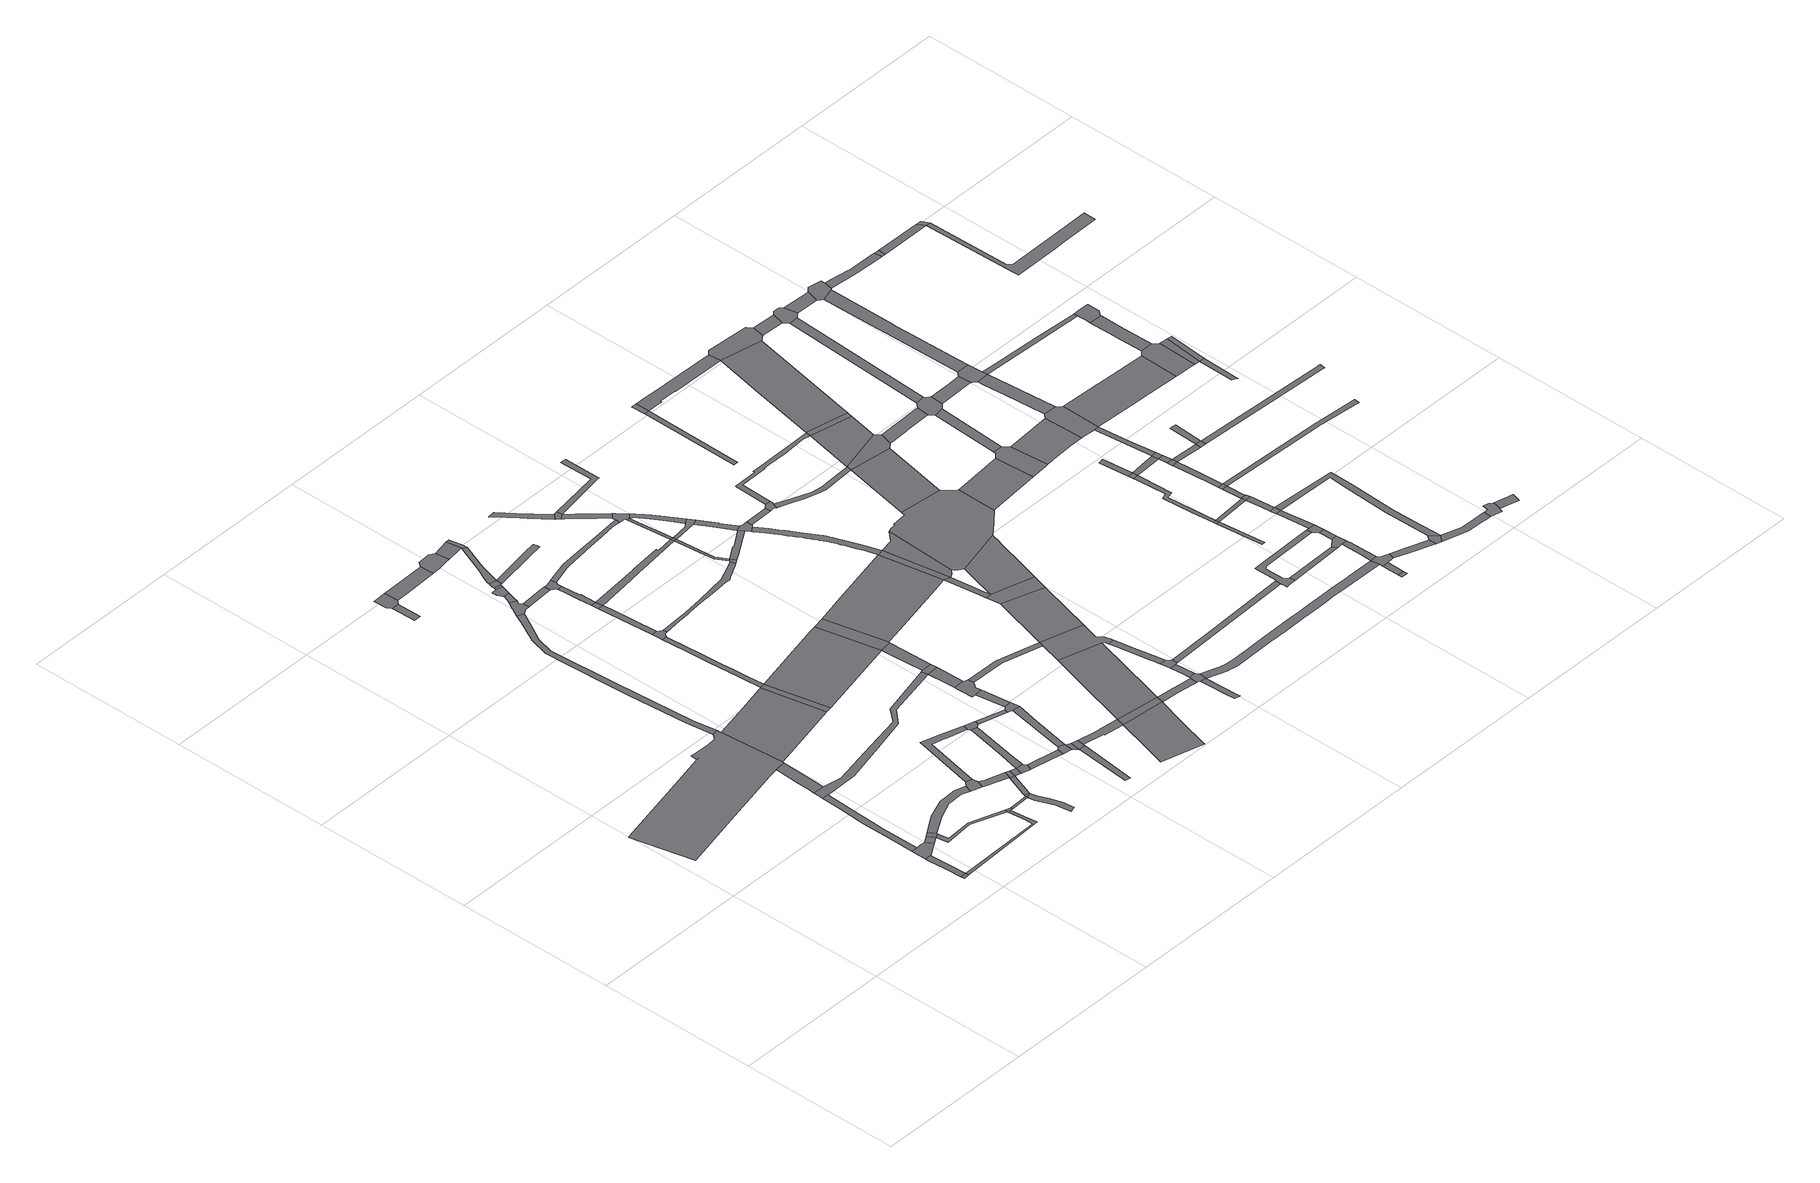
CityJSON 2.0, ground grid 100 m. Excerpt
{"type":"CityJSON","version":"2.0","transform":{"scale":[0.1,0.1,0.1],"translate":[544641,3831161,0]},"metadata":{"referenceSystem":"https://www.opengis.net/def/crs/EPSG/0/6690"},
"CityObjects":{
"road1":{"type":"Road","geometry":[{"type":"MultiSurface","lod":"1","boundaries":[[[0,1,2,3]]]}]},
"road2":{"type":"Road","attributes":{"function":"3","RoadStructureAttribute.sectionType":"1"},"geometry":[{"type":"MultiSurface","lod":"1","boundaries":[[[4,5,6,7,8,9,10,11,12,13,14,15,16,17,18,19,20,21,22,23,24,25,26,27,28,29,30]]]}]},
"road3":{"type":"Road","attributes":{"RoadStructureAttribute.sectionType":"1"},"geometry":[{"type":"MultiSurface","lod":"1","boundaries":[[[31,32,33,34,35,36,1,0,37,38,39]]]}]},
"road4":{"type":"Road","geometry":[{"type":"MultiSurface","lod":"1","boundaries":[[[40,41,42,31,39,43,44,45,46,47,48]]]}]},
"road5":{"type":"Road","attributes":{"RoadStructureAttribute.sectionType":"1"},"geometry":[{"type":"MultiSurface","lod":"1","boundaries":[[[49,50,51,52,40,48,53,54,55,56]]]}]},
"road6":{"type":"Road","attributes":{"RoadStructureAttribute.sectionType":"1"},"geometry":[{"type":"MultiSurface","lod":"1","boundaries":[[[57,46,45,58,59]]]}]},
"road7":{"type":"Road","geometry":[{"type":"MultiSurface","lod":"1","boundaries":[[[60,57,59,61,62]]]}]},
"road8":{"type":"Road","attributes":{"RoadStructureAttribute.sectionType":"1"},"geometry":[{"type":"MultiSurface","lod":"1","boundaries":[[[63,64,65,66,67,68,0,3]]]}]},
"road9":{"type":"Road","geometry":[{"type":"MultiSurface","lod":"1","boundaries":[[[69,28,27,70,71,72,73]]]}]},
"road10":{"type":"Road","attributes":{"RoadStructureAttribute.sectionType":"1"},"geometry":[{"type":"MultiSurface","lod":"1","boundaries":[[[74,75,61,59,76,77,78,79]]]}]},
"road11":{"type":"Road","attributes":{"RoadStructureAttribute.sectionType":"1"},"geometry":[{"type":"MultiSurface","lod":"1","boundaries":[[[80,81,82,83,84,60,62,85,86,87,88,89,90]]]}]},
"road12":{"type":"Road","geometry":[{"type":"MultiSurface","lod":"1","boundaries":[[[79,78,66,65,91,92]]]}]},
"road13":{"type":"Road","attributes":{"RoadStructureAttribute.sectionType":"1"},"geometry":[{"type":"MultiSurface","lod":"1","boundaries":[[[93,94,92,91,95]]]}]},
"road14":{"type":"Road","geometry":[{"type":"MultiSurface","lod":"1","boundaries":[[[96,90,89,97,98,99]]]}]},
"road15":{"type":"Road","attributes":{"RoadStructureAttribute.sectionType":"1"},"geometry":[{"type":"MultiSurface","lod":"1","boundaries":[[[100,101,102,103,104,105,106,107,108,6,5,109,110,111,112,113,114,115,116]]]}]},
"road16":{"type":"Road","geometry":[{"type":"MultiSurface","lod":"1","boundaries":[[[117,118,119,30,29,120,121,122]]]}]},
"road17":{"type":"Road","geometry":[{"type":"MultiSurface","lod":"1","boundaries":[[[123,124,125,126]]]}]},
"road18":{"type":"Road","attributes":{"RoadStructureAttribute.sectionType":"1"},"geometry":[{"type":"MultiSurface","lod":"1","boundaries":[[[127,128,129,130,131,95,132,133,134,135,136,137,138]]]}]},
"road19":{"type":"Road","geometry":[{"type":"MultiSurface","lod":"1","boundaries":[[[139,93,95,131]]]}]},
"road20":{"type":"Road","geometry":[{"type":"MultiSurface","lod":"1","boundaries":[[[140,141,142,126,125,143]]]}]},
"road21":{"type":"Road","attributes":{"RoadStructureAttribute.sectionType":"1"},"geometry":[{"type":"MultiSurface","lod":"1","boundaries":[[[144,98,97,145,146,147,148]]]}]},
"road22":{"type":"Road","attributes":{"RoadStructureAttribute.sectionType":"1"},"geometry":[{"type":"MultiSurface","lod":"1","boundaries":[[[147,149,139,131,150,151]]]}]},
"road23":{"type":"Road","attributes":{"RoadStructureAttribute.sectionType":"1"},"geometry":[{"type":"MultiSurface","lod":"1","boundaries":[[[152,153,154,155,156,157,158,73,72,159,49,56,160,161,162,163,164,165,166]]]}]},
"road24":{"type":"Road","geometry":[{"type":"MultiSurface","lod":"1","boundaries":[[[148,147,151,167]]]}]},
"road25":{"type":"Road","attributes":{"RoadStructureAttribute.sectionType":"1"},"geometry":[{"type":"MultiSurface","lod":"1","boundaries":[[[167,151,168,169]]]}]},
"road26":{"type":"Road","attributes":{"RoadStructureAttribute.sectionType":"1"},"geometry":[{"type":"MultiSurface","lod":"1","boundaries":[[[170,171,96,99,172,173,174,175,176]]]}]},
"road27":{"type":"Road","geometry":[{"type":"MultiSurface","lod":"1","boundaries":[[[169,168,177,178,179,180]]]}]},
"road28":{"type":"Road","attributes":{"RoadStructureAttribute.sectionType":"1"},"geometry":[{"type":"MultiSurface","lod":"1","boundaries":[[[181,140,143,182,183]]]}]},
"road29":{"type":"Road","geometry":[{"type":"MultiSurface","lod":"1","boundaries":[[[184,185,117,122,186]]]}]},
"road30":{"type":"Road","geometry":[{"type":"MultiSurface","lod":"1","boundaries":[[[187,188,189,100,116,190,191,192,193,194]]]}]},
"road31":{"type":"Road","attributes":{"RoadStructureAttribute.sectionType":"1"},"geometry":[{"type":"MultiSurface","lod":"1","boundaries":[[[195,196,197,169,180,198,199,200]]]}]},
"road32":{"type":"Road","attributes":{"RoadStructureAttribute.sectionType":"1"},"geometry":[{"type":"MultiSurface","lod":"1","boundaries":[[[201,202,203,204,205,206,207,208,209,210,211,212,213,185,184]]]}]},
"road33":{"type":"Road","attributes":{"RoadStructureAttribute.sectionType":"1"},"geometry":[{"type":"MultiSurface","lod":"1","boundaries":[[[214,179,178,215,216,217]]]}]},
"road34":{"type":"Road","attributes":{"RoadStructureAttribute.sectionType":"1"},"geometry":[{"type":"MultiSurface","lod":"1","boundaries":[[[218,219,220,187,194,221,222,223]]]}]},
"road35":{"type":"Road","geometry":[{"type":"MultiSurface","lod":"1","boundaries":[[[224,225,226,227,228,218,223,229]]]}]},
"road36":{"type":"Road","attributes":{"RoadStructureAttribute.sectionType":"1"},"geometry":[{"type":"MultiSurface","lod":"1","boundaries":[[[230,231,224,229,232]]]}]},
"road37":{"type":"Road","geometry":[{"type":"MultiSurface","lod":"1","boundaries":[[[233,234,208,207,235,236,237,238,239,240]]]}]},
"road38":{"type":"Road","attributes":{"RoadStructureAttribute.sectionType":"1"},"geometry":[{"type":"MultiSurface","lod":"1","boundaries":[[[241,242,192,191,243,244]]]}]},
"road39":{"type":"Road","geometry":[{"type":"MultiSurface","lod":"1","boundaries":[[[176,175,245,246,195,200,247,248,249,250]]]}]},
"road40":{"type":"Road","geometry":[{"type":"MultiSurface","lod":"1","boundaries":[[[251,252,253,230,232,254,255]]]}]},
"road41":{"type":"Road","attributes":{"RoadStructureAttribute.sectionType":"1"},"geometry":[{"type":"MultiSurface","lod":"1","boundaries":[[[256,257,258,259]]]}]},
"road42":{"type":"Road","attributes":{"RoadStructureAttribute.sectionType":"1"},"geometry":[{"type":"MultiSurface","lod":"1","boundaries":[[[260,261,262,263,233,240]]]}]},
"road43":{"type":"Road","geometry":[{"type":"MultiSurface","lod":"1","boundaries":[[[264,217,216,265,266,267]]]}]},
"road44":{"type":"Road","geometry":[{"type":"MultiSurface","lod":"1","boundaries":[[[268,269,181,183,270,271,272,273]]]}]},
"road45":{"type":"Road","attributes":{"RoadStructureAttribute.sectionType":"1"},"geometry":[{"type":"MultiSurface","lod":"1","boundaries":[[[266,265,274,275]]]}]},
"road46":{"type":"Road","geometry":[{"type":"MultiSurface","lod":"1","boundaries":[[[276,277,262,261,278]]]}]},
"road47":{"type":"Road","geometry":[{"type":"MultiSurface","lod":"1","boundaries":[[[275,274,257,256,279,280]]]}]},
"road48":{"type":"Road","attributes":{"RoadStructureAttribute.sectionType":"1"},"geometry":[{"type":"MultiSurface","lod":"1","boundaries":[[[281,282,283,284,285,286,277,276]]]}]},
"road49":{"type":"Road","attributes":{"RoadStructureAttribute.sectionType":"1"},"geometry":[{"type":"MultiSurface","lod":"1","boundaries":[[[287,288,289,290,251,255,291,292,293,294,295]]]}]},
"road50":{"type":"Road","attributes":{"function":"3","RoadStructureAttribute.sectionType":"1"},"geometry":[{"type":"MultiSurface","lod":"1","boundaries":[[[296,297,298,184,186,299,300,301]]]}]},
"road51":{"type":"Road","attributes":{"RoadStructureAttribute.sectionType":"1"},"geometry":[{"type":"MultiSurface","lod":"1","boundaries":[[[250,249,302,303]]]}]},
"road52":{"type":"Road","geometry":[{"type":"MultiSurface","lod":"1","boundaries":[[[304,305,241,244,306,307,284,283,308,309,310,311]]]}]},
"road53":{"type":"Road","attributes":{"RoadStructureAttribute.sectionType":"1"},"geometry":[{"type":"MultiSurface","lod":"1","boundaries":[[[312,313,314,264,267,315,316,317]]]}]},
"road54":{"type":"Road","attributes":{"RoadStructureAttribute.sectionType":"1"},"geometry":[{"type":"MultiSurface","lod":"1","boundaries":[[[318,273,272,319,320]]]}]},
"road55":{"type":"Road","attributes":{"RoadStructureAttribute.sectionType":"1"},"geometry":[{"type":"MultiSurface","lod":"1","boundaries":[[[321,322,323,324,325,255,254]]]}]},
"road56":{"type":"Road","geometry":[{"type":"MultiSurface","lod":"1","boundaries":[[[326,318,320,287,295,327,328]]]}]},
"road57":{"type":"Road","geometry":[{"type":"MultiSurface","lod":"1","boundaries":[[[329,330,331,303,302,332,312,317]]]}]},
"road58":{"type":"Road","attributes":{"RoadStructureAttribute.sectionType":"1"},"geometry":[{"type":"MultiSurface","lod":"1","boundaries":[[[333,334,335,280,279,336,337,338,339,340,341]]]}]},
"road59":{"type":"Road","attributes":{"RoadStructureAttribute.sectionType":"1"},"geometry":[{"type":"MultiSurface","lod":"1","boundaries":[[[342,343,330,329]]]}]},
"road60":{"type":"Road","geometry":[{"type":"MultiSurface","lod":"1","boundaries":[[[344,345,346,347,348,349,350,343,342,351,352,353,354,355]]]}]},
"road61":{"type":"Road","attributes":{"RoadStructureAttribute.sectionType":"1"},"geometry":[{"type":"MultiSurface","lod":"1","boundaries":[[[356,166,357,347,346]]]}]},
"road62":{"type":"Road","geometry":[{"type":"MultiSurface","lod":"1","boundaries":[[[358,359,360,152,166,356]]]}]},
"road63":{"type":"Road","attributes":{"RoadStructureAttribute.sectionType":"1"},"geometry":[{"type":"MultiSurface","lod":"1","boundaries":[[[361,362,363,364,365,366,239,238,367,368,369,370,371,372,373,374,375,376,377,378,379,380,381]]]}]},
"road64":{"type":"Road","attributes":{"function":"2","RoadStructureAttribute.sectionType":"1"},"geometry":[{"type":"MultiSurface","lod":"1","boundaries":[[[340,382,383,384,385,386,387,388,389]]]}]},
"road65":{"type":"Road","attributes":{"RoadStructureAttribute.sectionType":"1"},"geometry":[{"type":"MultiSurface","lod":"1","boundaries":[[[390,391,301,392,360,359]]]}]},
"road66":{"type":"Road","attributes":{"RoadStructureAttribute.sectionType":"1"},"geometry":[{"type":"MultiSurface","lod":"1","boundaries":[[[393,394,395,396,397,276,278,398,399,400,401]]]}]},
"road67":{"type":"Road","geometry":[{"type":"MultiSurface","lod":"1","boundaries":[[[402,296,301,391,403]]]}]},
"road68":{"type":"Road","attributes":{"RoadStructureAttribute.sectionType":"1"},"geometry":[{"type":"MultiSurface","lod":"1","boundaries":[[[404,405,406,407,408,409,410,304,311,411,412,413,414,415,416,417]]]}]},
"road69":{"type":"Road","geometry":[{"type":"MultiSurface","lod":"1","boundaries":[[[341,340,389,418,419,420]]]}]},
"road70":{"type":"Road","attributes":{"RoadStructureAttribute.sectionType":"1"},"geometry":[{"type":"MultiSurface","lod":"1","boundaries":[[[421,355,354,422,423,424]]]}]},
"road71":{"type":"Road","attributes":{"RoadStructureAttribute.sectionType":"1"},"geometry":[{"type":"MultiSurface","lod":"1","boundaries":[[[425,426,427,428,429,430,431,432,433,434,435,436,437,438,439]]]}]},
"road72":{"type":"Road","attributes":{"function":"2","RoadStructureAttribute.sectionType":"1"},"geometry":[{"type":"MultiSurface","lod":"1","boundaries":[[[440,441,420,419,442,443,444,445]]]}]},
"road73":{"type":"Road","geometry":[{"type":"MultiSurface","lod":"1","boundaries":[[[446,439,438,447,448]]]}]},
"road74":{"type":"Road","geometry":[{"type":"MultiSurface","lod":"1","boundaries":[[[449,450,361,381,451]]]}]},
"road75":{"type":"Road","attributes":{"RoadStructureAttribute.sectionType":"1"},"geometry":[{"type":"MultiSurface","lod":"1","boundaries":[[[452,453,454,448,447,455,456,457,458,459]]]}]},
"road76":{"type":"Road","attributes":{"RoadStructureAttribute.sectionType":"1"},"geometry":[{"type":"MultiSurface","lod":"1","boundaries":[[[400,460,450,449,461,462]]]}]},
"road77":{"type":"Road","attributes":{"RoadStructureAttribute.sectionType":"1"},"geometry":[{"type":"MultiSurface","lod":"1","boundaries":[[[463,464,465,419,418,466,467,468,469]]]}]},
"road78":{"type":"Road","geometry":[{"type":"MultiSurface","lod":"1","boundaries":[[[470,401,400,462]]]}]},
"road79":{"type":"Road","attributes":{"function":"3","RoadStructureAttribute.sectionType":"1"},"geometry":[{"type":"MultiSurface","lod":"1","boundaries":[[[471,472,402,403,473,474,475]]]}]},
"road80":{"type":"Road","attributes":{"RoadStructureAttribute.sectionType":"1"},"geometry":[{"type":"MultiSurface","lod":"1","boundaries":[[[476,477,401,470]]]}]},
"road81":{"type":"Road","geometry":[{"type":"MultiSurface","lod":"1","boundaries":[[[478,479,459,458,480,404,417,481,477,476,482]]]}]},
"road82":{"type":"Road","attributes":{"RoadStructureAttribute.sectionType":"1"},"geometry":[{"type":"MultiSurface","lod":"1","boundaries":[[[483,484,485,486,487,488,489,490]]]}]},
"road83":{"type":"Road","attributes":{"RoadStructureAttribute.sectionType":"1"},"geometry":[{"type":"MultiSurface","lod":"1","boundaries":[[[491,492,493,449,451,494,495]]]}]},
"road84":{"type":"Road","attributes":{"RoadStructureAttribute.sectionType":"1"},"geometry":[{"type":"MultiSurface","lod":"1","boundaries":[[[496,497,498,470,462,499,500]]]}]},
"road85":{"type":"Road","geometry":[{"type":"MultiSurface","lod":"1","boundaries":[[[424,423,501,502,440,445,503,504,505,506,507,508,509]]]}]},
"road86":{"type":"Road","attributes":{"RoadStructureAttribute.sectionType":"1"},"geometry":[{"type":"MultiSurface","lod":"1","boundaries":[[[510,511,512,513,482,476,514,515,516,517,518,519,520,497,496]]]}]},
"road87":{"type":"Road","geometry":[{"type":"MultiSurface","lod":"1","boundaries":[[[521,522,523,469,468,524,483,490,525,526]]]}]},
"road88":{"type":"Road","attributes":{"RoadStructureAttribute.sectionType":"1"},"geometry":[{"type":"MultiSurface","lod":"1","boundaries":[[[527,528,529,530,531,522,521]]]}]},
"road89":{"type":"Road","attributes":{"RoadStructureAttribute.sectionType":"1"},"geometry":[{"type":"MultiSurface","lod":"1","boundaries":[[[532,533,446,448,534,535,536,537]]]}]},
"road90":{"type":"Road","geometry":[{"type":"MultiSurface","lod":"1","boundaries":[[[538,539,540,529,528,541,542,543,544]]]}]},
"road91":{"type":"Road","attributes":{"RoadStructureAttribute.sectionType":"1"},"geometry":[{"type":"MultiSurface","lod":"1","boundaries":[[[545,546,547,548,549,550,551,505,504,552,553,554,555,556,557,558,538,544]]]}]},
"road92":{"type":"Road","attributes":{"RoadStructureAttribute.sectionType":"1"},"geometry":[{"type":"MultiSurface","lod":"1","boundaries":[[[559,560,500,499,561,562,563,564,565]]]}]},
"road93":{"type":"Road","geometry":[{"type":"MultiSurface","lod":"1","boundaries":[[[566,567,568,565,564,491,495,569,570,571,572,573]]]}]},
"road94":{"type":"Road","attributes":{"function":"2","RoadStructureAttribute.sectionType":"1"},"geometry":[{"type":"MultiSurface","lod":"1","boundaries":[[[574,575,424,509,576,577]]]}]},
"road95":{"type":"Road","attributes":{"RoadStructureAttribute.sectionType":"1"},"geometry":[{"type":"MultiSurface","lod":"1","boundaries":[[[475,578,579,580,581,582,583,584,585]]]}]},
"road96":{"type":"Road","attributes":{"RoadStructureAttribute.sectionType":"1"},"geometry":[{"type":"MultiSurface","lod":"1","boundaries":[[[586,587,588,589,590,591,592,593,594,595,596,597,598,599,600,601,602,603,604,605,570,569,606,607,608,609,610,611,612,613,614,615,616,617,618,619,620,621,622,623,624,625,626,627,628,629,471,630]]]}]},
"road97":{"type":"Road","geometry":[{"type":"MultiSurface","lod":"1","boundaries":[[[630,471,475,585]]]}]},
"road98":{"type":"Road","attributes":{"RoadStructureAttribute.sectionType":"1"},"geometry":[{"type":"MultiSurface","lod":"1","boundaries":[[[631,632,573,572,633]]]}]},
"road99":{"type":"Road","geometry":[{"type":"MultiSurface","lod":"1","boundaries":[[[581,580,634,574,577,635,636]]]}]},
"road100":{"type":"Road","attributes":{"function":"3","RoadStructureAttribute.sectionType":"1"},"geometry":[{"type":"MultiSurface","lod":"1","boundaries":[[[637,638,639,630,585,640,641]]]}]},
"road101":{"type":"Road","geometry":[{"type":"MultiSurface","lod":"1","boundaries":[[[642,631,633,643,644,645,646,647]]]}]},
"road102":{"type":"Road","attributes":{"function":"2","RoadStructureAttribute.sectionType":"1"},"geometry":[{"type":"MultiSurface","lod":"1","boundaries":[[[648,649,650,651,652,653,654,655,656,657,658,581,636]]]}]},
"road103":{"type":"Road","attributes":{"RoadStructureAttribute.sectionType":"1"},"geometry":[{"type":"MultiSurface","lod":"1","boundaries":[[[659,660,661,542,541,662]]]}]},
"road104":{"type":"Road","attributes":{"RoadStructureAttribute.sectionType":"1"},"geometry":[{"type":"MultiSurface","lod":"1","boundaries":[[[663,664,665,666,667,668,669,670,645,644,671,672,673,674,675,676,677]]]}]},
"road105":{"type":"Road","geometry":[{"type":"MultiSurface","lod":"1","boundaries":[[[678,679,680,681,682,683,637,641,684,685,653,652,686,687,688,689,690,691,692]]]}]},
"road106":{"type":"Road","attributes":{"RoadStructureAttribute.sectionType":"1"},"geometry":[{"type":"MultiSurface","lod":"1","boundaries":[[[693,694,695,696,697,698,699,700,701,702,703,704,705,706,707,708,709,710,526,525,711,712,713,714,715,716,717,718,719,720,721,722,723,724,725,726,727]]]}]},
"road107":{"type":"Road","attributes":{"RoadStructureAttribute.sectionType":"1"},"geometry":[{"type":"MultiSurface","lod":"1","boundaries":[[[728,729,730,731,732,733,734,735,736,642,647,737,738,739,740,741,742,743]]]}]},
"road108":{"type":"Road","attributes":{"RoadStructureAttribute.sectionType":"1"},"geometry":[{"type":"MultiSurface","lod":"1","boundaries":[[[744,745,746,747,748]]]}]},
"road109":{"type":"Road","geometry":[{"type":"MultiSurface","lod":"1","boundaries":[[[749,748,747,750]]]}]},
"road110":{"type":"Road","attributes":{"function":"2","RoadStructureAttribute.sectionType":"1"},"geometry":[{"type":"MultiSurface","lod":"1","boundaries":[[[676,751,678,692,752]]]}]},
"road111":{"type":"Road","geometry":[{"type":"MultiSurface","lod":"1","boundaries":[[[753,754,677,676,752,755,756]]]}]},
"road112":{"type":"Road","attributes":{"function":"2","RoadStructureAttribute.sectionType":"1"},"geometry":[{"type":"MultiSurface","lod":"1","boundaries":[[[743,757,677,754,758]]]}]},
"road113":{"type":"Road","attributes":{"function":"3","RoadStructureAttribute.sectionType":"1"},"geometry":[{"type":"MultiSurface","lod":"1","boundaries":[[[759,760,689,688,761,762]]]}]},
"road114":{"type":"Road","attributes":{"RoadStructureAttribute.sectionType":"1"},"geometry":[{"type":"MultiSurface","lod":"1","boundaries":[[[763,764,765,750,747,766,767,768,769,770,771,772,773,774,775,776]]]}]},
"road115":{"type":"Road","geometry":[{"type":"MultiSurface","lod":"1","boundaries":[[[728,743,758,777]]]}]},
"road116":{"type":"Road","attributes":{"RoadStructureAttribute.sectionType":"1"},"geometry":[{"type":"MultiSurface","lod":"1","boundaries":[[[778,779,780,781,782,783,659,662,784,785,786,787,788,789,790,791,792]]]}]},
"road117":{"type":"Road","attributes":{"RoadStructureAttribute.sectionType":"1"},"geometry":[{"type":"MultiSurface","lod":"1","boundaries":[[[793,788,787,794]]]}]},
"road118":{"type":"Road","attributes":{"RoadStructureAttribute.sectionType":"1"},"geometry":[{"type":"MultiSurface","lod":"1","boundaries":[[[795,796,797,798,799]]]}]},
"road119":{"type":"Road","geometry":[{"type":"MultiSurface","lod":"1","boundaries":[[[800,801,799,798]]]}]},
"road120":{"type":"Road","geometry":[{"type":"MultiSurface","lod":"1","boundaries":[[[802,803,804,805]]]}]},
"road121":{"type":"Road","geometry":[{"type":"MultiSurface","lod":"1","boundaries":[[[806,807,808,759,762,809,810,811,812]]]}]},
"road122":{"type":"Road","attributes":{"RoadStructureAttribute.sectionType":"1"},"geometry":[{"type":"MultiSurface","lod":"1","boundaries":[[[813,814,815,816,756,755,817,818,819,820]]]}]},
"road123":{"type":"Road","attributes":{"RoadStructureAttribute.sectionType":"1"},"geometry":[{"type":"MultiSurface","lod":"1","boundaries":[[[821,822,823,824,825,826,827,828,802,805]]]}]},
"road124":{"type":"Road","attributes":{"function":"2","RoadStructureAttribute.sectionType":"1"},"geometry":[{"type":"MultiSurface","lod":"1","boundaries":[[[775,829,728,777,830]]]}]},
"road125":{"type":"Road","attributes":{"RoadStructureAttribute.sectionType":"1"},"geometry":[{"type":"MultiSurface","lod":"1","boundaries":[[[831,832,833,834,835,836,837,838,839,801,800]]]}]},
"road126":{"type":"Road","geometry":[{"type":"MultiSurface","lod":"1","boundaries":[[[840,841,727,726,825,824,842,843]]]}]},
"road127":{"type":"Road","attributes":{"RoadStructureAttribute.sectionType":"1"},"geometry":[{"type":"MultiSurface","lod":"1","boundaries":[[[844,845,846,847,848,849,850,851,852,853,727,841]]]}]},
"road128":{"type":"Road","geometry":[{"type":"MultiSurface","lod":"1","boundaries":[[[854,855,793,794,856,849,848]]]}]},
"road129":{"type":"Road","attributes":{"RoadStructureAttribute.sectionType":"1"},"geometry":[{"type":"MultiSurface","lod":"1","boundaries":[[[857,800,798,858]]]}]},
"road130":{"type":"Road","attributes":{"RoadStructureAttribute.sectionType":"1"},"geometry":[{"type":"MultiSurface","lod":"1","boundaries":[[[859,860,861,806,812]]]}]},
"road131":{"type":"Road","attributes":{"RoadStructureAttribute.sectionType":"1"},"geometry":[{"type":"MultiSurface","lod":"1","boundaries":[[[862,863,855,854]]]}]},
"road132":{"type":"Road","geometry":[{"type":"MultiSurface","lod":"1","boundaries":[[[864,865,835,834]]]}]},
"road133":{"type":"Road","geometry":[{"type":"MultiSurface","lod":"1","boundaries":[[[866,778,792,863,862,867]]]}]},
"road134":{"type":"Road","geometry":[{"type":"MultiSurface","lod":"1","boundaries":[[[868,869,870,871,865,864]]]}]},
"road135":{"type":"Road","attributes":{"RoadStructureAttribute.sectionType":"1"},"geometry":[{"type":"MultiSurface","lod":"1","boundaries":[[[872,873,874,866,867]]]}]},
"road136":{"type":"Road","geometry":[{"type":"MultiSurface","lod":"1","boundaries":[[[875,876,873,872]]]}]},
"road137":{"type":"Road","attributes":{"function":"3","RoadStructureAttribute.sectionType":"1"},"geometry":[{"type":"MultiSurface","lod":"1","boundaries":[[[877,811,810,878,879,880,881,882]]]}]},
"road138":{"type":"Road","attributes":{"RoadStructureAttribute.sectionType":"1"},"geometry":[{"type":"MultiSurface","lod":"1","boundaries":[[[883,843,842,884,885,886,887]]]}]},
"road139":{"type":"Road","attributes":{"RoadStructureAttribute.sectionType":"1"},"geometry":[{"type":"MultiSurface","lod":"1","boundaries":[[[888,889,858,890,891,892,876,875]]]}]},
"road140":{"type":"Road","geometry":[{"type":"MultiSurface","lod":"1","boundaries":[[[893,894,895,896,897,813,820,898,899,861,860,900,901,902]]]}]},
"road141":{"type":"Road","geometry":[{"type":"MultiSurface","lod":"1","boundaries":[[[903,904,905,857,858,889]]]}]},
"road142":{"type":"Road","attributes":{"RoadStructureAttribute.sectionType":"1"},"geometry":[{"type":"MultiSurface","lod":"1","boundaries":[[[906,905,904,907,908]]]}]},
"road143":{"type":"Road","attributes":{"RoadStructureAttribute.sectionType":"1"},"geometry":[{"type":"MultiSurface","lod":"1","boundaries":[[[909,910,864,834,911]]]}]},
"road144":{"type":"Road","geometry":[{"type":"MultiSurface","lod":"1","boundaries":[[[912,913,914,776,775,830,915,916,917,918,919]]]}]},
"road145":{"type":"Road","geometry":[{"type":"MultiSurface","lod":"1","boundaries":[[[920,921,906,908]]]}]},
"road146":{"type":"Road","attributes":{"RoadStructureAttribute.sectionType":"1"},"geometry":[{"type":"MultiSurface","lod":"1","boundaries":[[[922,923,924,925,926,927,928,929,930,931,921,920]]]}]},
"road147":{"type":"Road","attributes":{"RoadStructureAttribute.sectionType":"1"},"geometry":[{"type":"MultiSurface","lod":"1","boundaries":[[[932,933,934,935,936,937,938,875,872,939,940,941,942,943,944]]]}]},
"road148":{"type":"Road","geometry":[{"type":"MultiSurface","lod":"1","boundaries":[[[945,946,947,926,925]]]}]},
"road149":{"type":"Road","attributes":{"RoadStructureAttribute.sectionType":"1"},"geometry":[{"type":"MultiSurface","lod":"1","boundaries":[[[948,949,911,950,946,945]]]}]},
"road150":{"type":"Road","geometry":[{"type":"MultiSurface","lod":"1","boundaries":[[[951,952,909,911,949]]]}]},
"road151":{"type":"Road","geometry":[{"type":"MultiSurface","lod":"1","boundaries":[[[943,887,886,953,944]]]}]},
"road152":{"type":"Road","attributes":{"RoadStructureAttribute.sectionType":"1"},"geometry":[{"type":"MultiSurface","lod":"1","boundaries":[[[954,955,956,957,902,901,958,959,960,961,962]]]}]},
"road153":{"type":"Road","attributes":{"RoadStructureAttribute.sectionType":"1"},"geometry":[{"type":"MultiSurface","lod":"1","boundaries":[[[963,964,952,951,965,966]]]}]},
"road154":{"type":"Road","attributes":{"RoadStructureAttribute.sectionType":"1"},"geometry":[{"type":"MultiSurface","lod":"1","boundaries":[[[967,968,896,895]]]}]},
"road155":{"type":"Road","geometry":[{"type":"MultiSurface","lod":"1","boundaries":[[[969,877,882,970,963,966,971,972]]]}]},
"road156":{"type":"Road","attributes":{"RoadStructureAttribute.sectionType":"1"},"geometry":[{"type":"MultiSurface","lod":"1","boundaries":[[[945,925,973,974]]]}]},
"road157":{"type":"Road","attributes":{"RoadStructureAttribute.sectionType":"1"},"geometry":[{"type":"MultiSurface","lod":"1","boundaries":[[[975,917,916,976,977,978]]]}]},
"road158":{"type":"Road","attributes":{"RoadStructureAttribute.sectionType":"1"},"geometry":[{"type":"MultiSurface","lod":"1","boundaries":[[[979,980,981,982,983,944,953,984,985,986,987,988,989,990,991]]]}]},
"road159":{"type":"Road","attributes":{"RoadStructureAttribute.sectionType":"1"},"geometry":[{"type":"MultiSurface","lod":"1","boundaries":[[[992,993,994,995,996,997,969,972]]]}]},
"road160":{"type":"Road","geometry":[{"type":"MultiSurface","lod":"1","boundaries":[[[998,974,973,999,1000]]]}]},
"road161":{"type":"Road","geometry":[{"type":"MultiSurface","lod":"1","boundaries":[[[1001,1002,954,962,1003,994,993,1004,1005,1006]]]}]},
"road162":{"type":"Road","geometry":[{"type":"MultiSurface","lod":"1","boundaries":[[[1007,1008,1009,1010,998,1000]]]}]},
"road163":{"type":"Road","geometry":[{"type":"MultiSurface","lod":"1","boundaries":[[[1011,1012,978,977,1013,968,967,1014,1015,1016,1017]]]}]},
"road164":{"type":"Road","geometry":[{"type":"MultiSurface","lod":"1","boundaries":[[[1018,1019,991,990,1020,1021,1022,1023,1024]]]}]},
"road165":{"type":"Road","attributes":{"RoadStructureAttribute.sectionType":"1"},"geometry":[{"type":"MultiSurface","lod":"1","boundaries":[[[1025,1026,1027,1028,1029,1030,1031,1032,1033,1034,1035,1001,1006]]]}]},
"road166":{"type":"Road","attributes":{"RoadStructureAttribute.sectionType":"1"},"geometry":[{"type":"MultiSurface","lod":"1","boundaries":[[[1036,1016,1015,1037,1038]]]}]},
"road167":{"type":"Road","attributes":{"RoadStructureAttribute.sectionType":"1"},"geometry":[{"type":"MultiSurface","lod":"1","boundaries":[[[1039,920,908,1040,1041,1042]]]}]},
"road168":{"type":"Road","attributes":{"function":"3","RoadStructureAttribute.sectionType":"1"},"geometry":[{"type":"MultiSurface","lod":"1","boundaries":[[[1043,1044,1045,971,966,1046,1047,1048,1049,1050]]]}]},
"road169":{"type":"Road","attributes":{"RoadStructureAttribute.sectionType":"1"},"geometry":[{"type":"MultiSurface","lod":"1","boundaries":[[[1051,1023,1022,1052,1053,1054]]]}]},
"road170":{"type":"Road","geometry":[{"type":"MultiSurface","lod":"1","boundaries":[[[1055,1056,1038,1037,1057,1058,1033,1032,1059,1060,1061,1062]]]}]},
"road171":{"type":"Road","attributes":{"RoadStructureAttribute.sectionType":"1"},"geometry":[{"type":"MultiSurface","lod":"1","boundaries":[[[1063,1064,1004,993,1065,1066,1067]]]}]},
"road172":{"type":"Road","attributes":{"RoadStructureAttribute.sectionType":"1"},"geometry":[{"type":"MultiSurface","lod":"1","boundaries":[[[1068,1069,1000,999,1070,1071,1072]]]}]},
"road173":{"type":"Road","attributes":{"RoadStructureAttribute.sectionType":"1"},"geometry":[{"type":"MultiSurface","lod":"1","boundaries":[[[1073,1074,1075,1060,1059,1076,1077,1078,1079]]]}]},
"road174":{"type":"Road","geometry":[{"type":"MultiSurface","lod":"1","boundaries":[[[1080,1081,1050,1049,1082,1083,1084,1085,1086,1087,1088]]]}]},
"road175":{"type":"Road","attributes":{"RoadStructureAttribute.sectionType":"1"},"geometry":[{"type":"MultiSurface","lod":"1","boundaries":[[[1089,1090,1091,1092,1093,1094]]]}]},
"road176":{"type":"Road","attributes":{"function":"3","RoadStructureAttribute.sectionType":"1"},"geometry":[{"type":"MultiSurface","lod":"1","boundaries":[[[1086,1085,1089,1095]]]}]},
"road177":{"type":"Road","attributes":{"RoadStructureAttribute.sectionType":"1"},"geometry":[{"type":"MultiSurface","lod":"1","boundaries":[[[1096,1097,1098,1080,1088,1099,1100,1101]]]}]},
"road178":{"type":"Road","geometry":[{"type":"MultiSurface","lod":"1","boundaries":[[[1095,1089,1094,1102]]]}]},
"road179":{"type":"Road","geometry":[{"type":"MultiSurface","lod":"1","boundaries":[[[1079,1078,1103,1104]]]}]},
"road180":{"type":"Road","geometry":[{"type":"MultiSurface","lod":"1","boundaries":[[[1105,1106,1067,1066,1107,1108,1109,1096,1101,1110,1111,1112]]]}]},
"road181":{"type":"Road","attributes":{"RoadStructureAttribute.sectionType":"1"},"geometry":[{"type":"MultiSurface","lod":"1","boundaries":[[[1113,1104,1103,1114,1115]]]}]},
"road182":{"type":"Road","geometry":[{"type":"MultiSurface","lod":"1","boundaries":[[[1115,1114,1116,1117,1118]]]}]},
"road183":{"type":"Road","attributes":{"RoadStructureAttribute.sectionType":"1"},"geometry":[{"type":"MultiSurface","lod":"1","boundaries":[[[1114,1119,1120,1121,1122,1123,1124,1125,1126,1127,1128,1129,1116]]]}]}
},
"vertices":[
[953,222,0],[915,220,0],[917,198,0],[954,201,0],
[969,1971,0],[968,1982,0],[932,1976,0],[930,1974,0],[910,1946,0],[848,1936,0],[738,1939,0],[723,1943,0],[719,1903,0],[733,1903,0],[732,1901,0],[716,1898,0],[673,1888,0],[487,1846,0],[8,1738,0],[0,1736,0],[91,1346,0],[208,1373,0],[498,1440,0],[831,1514,0],[867,1523,0],[878,1525,0],[927,1535,0],[933,1536,0],[1001,1543,0],[1002,1553,0],[972,1956,0],
[901,458,0],[901,442,0],[906,368,0],[908,344,0],[910,304,0],[914,234,0],[947,347,0],[943,441,0],[942,457,0],
[902,554,0],[902,535,0],[902,502,0],[961,469,0],[964,471,0],[1029,512,0],[1002,555,0],[964,555,0],[941,554,0],
[918,1194,0],[913,1068,0],[904,895,0],[902,711,0],[941,797,0],[941,849,0],[950,1016,0],[957,1193,0],
[1044,582,0],[1067,536,0],[1071,538,0],
[1073,599,0],[1100,550,0],[1099,556,0],
[1519,229,0],[1514,289,0],[1500,396,0],[1479,393,0],[1494,279,0],[1494,236,0],
[991,1290,0],[926,1366,0],[922,1292,0],[921,1260,0],[991,1257,0],
[1274,491,0],[1109,482,0],[1085,462,0],[1269,479,0],[1478,403,0],[1484,422,0],
[1487,705,0],[1428,725,0],[1309,722,0],[1184,670,0],[1083,606,0],[1102,558,0],[1218,630,0],[1322,673,0],[1426,678,0],[1476,660,0],[1492,703,0],
[1515,397,0],[1515,411,0],
[1638,416,0],[1638,415,0],[1639,400,0],
[1517,729,0],[1545,636,0],[1562,684,0],[1557,717,0],
[978,3397,0],[960,3360,0],[952,3345,0],[879,3201,0],[846,3078,0],[853,2932,0],[869,2640,0],[876,2519,0],[906,2144,0],[944,2137,0],[914,2521,0],[906,2641,0],[881,3072,0],[908,3181,0],[956,3268,0],[1010,3367,0],[1015,3378,0],
[1385,2049,0],[1371,2046,0],[1162,1998,0],[1245,1608,0],[1386,1640,0],[1466,1657,0],
[594,3771,0],[639,3772,0],[636,3925,0],[591,3925,0],
[1731,244,0],[1730,247,0],[1707,313,0],[1682,372,0],[1672,417,0],[1639,398,0],[1639,393,0],[1647,358,0],[1688,254,0],[1695,222,0],[1702,154,0],[1738,164,0],
[1642,428,0],
[656,4036,0],[570,4034,0],[572,3949,0],[658,3949,0],
[1593,667,0],[1555,632,0],[1692,582,0],[1697,580,0],[1713,627,0],
[1646,438,0],[1674,426,0],[1725,571,0],
[2043,1511,0],[2031,1508,0],[1707,1428,0],[1636,1345,0],[1413,1298,0],[1409,1297,0],[1109,1235,0],[919,1211,0],[1167,1198,0],[1418,1258,0],[1641,1312,0],[1720,1398,0],[2047,1470,0],[2049,1471,0],[2052,1471,0],
[1740,618,0],
[1764,560,0],[1777,606,0],
[1725,1088,0],[1603,1125,0],[1633,1070,0],[1714,1049,0],[1720,1048,0],[1849,1015,0],[1859,1047,0],
[1810,547,0],[1821,545,0],[1838,584,0],[1825,604,0],
[945,4042,0],[730,3950,0],[948,3959,0],
[1418,2056,0],[1385,2051,0],[1506,1666,0],
[1031,3499,0],[1008,3456,0],[1006,3451,0],[1048,3397,0],[1078,3399,0],[1075,3441,0],[1059,3459,0],[1070,3479,0],
[1859,995,0],[1809,737,0],[1807,727,0],[1846,719,0],[1847,726,0],[1894,985,0],
[1408,2173,0],[1402,2257,0],[1396,2342,0],[1390,2421,0],[1385,2488,0],[1379,2565,0],[1368,2698,0],[1340,2696,0],[1344,2635,0],[1352,2525,0],[1359,2421,0],[1368,2304,0],[1369,2280,0],
[2036,547,0],[1962,519,0],[2032,506,0],[2039,546,0],
[1053,3554,0],[1042,3520,0],[1037,3511,0],[1077,3504,0],[1078,3508,0],[1090,3551,0],
[1068,3624,0],[1035,3622,0],[1036,3586,0],[1037,3584,0],[1051,3557,0],[1108,3612,0],
[1071,3640,0],[1069,3627,0],[1113,3632,0],
[1335,2767,0],[1338,2714,0],[1381,2715,0],[1383,2718,0],[1385,2720,0],[1403,2722,0],[1400,2746,0],[1371,2766,0],
[1252,3451,0],[1174,3447,0],[1177,3407,0],[1255,3412,0],
[1851,1011,0],[1858,997,0],[1896,986,0],[1909,994,0],[1919,1000,0],[1927,1027,0],
[1078,3681,0],[1076,3668,0],[1073,3654,0],[1122,3634,0],[1125,3672,0],
[2159,467,0],[2119,465,0],[2083,115,0],[2119,110,0],
[1348,3070,0],[1343,3121,0],[1307,3118,0],[1325,2897,0],
[2058,562,0],[2088,495,0],[2096,547,0],[2097,551,0],
[1048,4080,0],[967,4074,0],[1004,3961,0],[1075,3972,0],[1093,3974,0],[1080,4059,0],
[2114,470,0],[2124,531,0],
[1338,3166,0],[1304,3163,0],[1345,3121,0],
[2160,480,0],[2168,523,0],
[1332,3267,0],[1326,3269,0],[1317,3385,0],[1286,3382,0],[1291,3329,0],[1296,3254,0],
[1202,3986,0],[1130,3802,0],[1103,3744,0],[1081,3698,0],[1125,3674,0],[1144,3740,0],[1158,3791,0],[1172,3824,0],[1228,3971,0],
[1951,2176,0],[1915,2168,0],[1421,2057,0],[1660,1700,0],[2037,1785,0],[2039,1786,0],
[2093,951,0],[2099,974,0],
[1314,3462,0],[1277,3452,0],[1281,3393,0],[1284,3390,0],[1315,3412,0],[1319,3421,0],[1321,3426,0],[1323,3430,0],
[2124,942,0],[2061,578,0],[2060,573,0],[2100,571,0],[2143,792,0],[2174,938,0],
[1189,4081,0],[1195,3990,0],[1204,3991,0],
[1399,3677,0],[1485,3690,0],[1481,3710,0],[1477,3730,0],[1393,3716,0],
[1210,4085,0],[1228,3990,0],[1228,3994,0],
[2166,996,0],[2119,990,0],[2108,981,0],[2115,945,0],
[2321,496,0],[2306,499,0],[2280,503,0],[2164,479,0],[2168,478,0],[2295,454,0],[2295,447,0],[2421,431,0],[2432,485,0],
[2142,1179,0],[2092,1172,0],
[2156,1285,0],[2141,1292,0],[2131,1297,0],[2062,1295,0],[2063,1272,0],[2065,1232,0],[2067,1174,0],[2137,1215,0],[2147,1229,0],[2160,1246,0],[2161,1248,0],[2159,1285,0],
[2125,1474,0],[2060,1347,0],
[2124,1494,0],[2123,1516,0],[2056,1514,0],
[2057,2867,0],[1961,2822,0],[1932,2809,0],[1920,2804,0],[1712,2773,0],[1594,2761,0],[1515,2733,0],[1577,2739,0],[1607,2742,0],[1703,2753,0],[1757,2756,0],[1820,2760,0],[1916,2770,0],[1926,2767,0],[1932,2768,0],[1944,2769,0],[1961,2778,0],[1976,2786,0],[2019,2809,0],[2053,2828,0],[2068,2836,0],
[2417,419,0],[2364,231,0],[2323,81,0],[2587,8,0],[2588,12,0],[2589,15,0],[2644,219,0],[2698,406,0],
[2117,1704,0],[2114,1796,0],[2042,1704,0],
[1877,3207,0],[1874,3222,0],[1671,3200,0],[1669,3200,0],[1341,3166,0],[1598,3151,0],[1674,3160,0],[1990,3198,0],[1987,3220,0],
[2026,2193,0],[2114,1803,0],
[1915,3544,0],[1870,3540,0],[1743,3528,0],[1611,3516,0],[1462,3502,0],[1454,3501,0],[1330,3467,0],[1452,3467,0],[1464,3469,0],[1566,3481,0],[1664,3493,0],[1766,3505,0],[1866,3517,0],[1916,3515,0],
[2702,406,0],[2710,453,0],[2437,484,0],
[2371,1282,0],[2381,1247,0],[2629,1182,0],[2638,1212,0],
[1734,3817,0],[1723,3830,0],[1607,3968,0],[1536,4060,0],[1492,4056,0],[1494,4054,0],[1500,4047,0],[1553,3980,0],[1595,3928,0],[1619,3897,0],[1655,3852,0],[1665,3838,0],[1688,3810,0],[1709,3784,0],[1736,3815,0],
[2591,1041,0],[2535,835,0],[2715,469,0],[2815,831,0],[2829,884,0],[2853,969,0],
[1759,3818,0],[1730,3762,0],[1764,3784,0],
[2074,2883,0],[2061,2871,0],[2093,2852,0],
[1876,3664,0],[1813,3731,0],[1766,3782,0],[1744,3748,0],[1857,3626,0],[1860,3628,0],[1916,3569,0],[1943,3593,0],
[2020,2946,0],[2032,2956,0],[2010,3198,0],
[2929,427,0],[2870,434,0],[2819,440,0],[2820,394,0],[2923,381,0],[2939,379,0],[2943,425,0],
[2004,3220,0],
[2618,2327,0],[2217,2236,0],[2181,1818,0],[2594,1912,0],[2690,1934,0],
[1973,3501,0],[1956,3500,0],
[1984,3544,0],[1953,3581,0],[1916,3565,0],[1955,3513,0],[2001,3525,0],
[2959,370,0],[2963,310,0],[2969,206,0],[2973,143,0],[3009,138,0],[3008,145,0],[3001,263,0],[2995,366,0],
[2274,3006,0],[2166,2936,0],[2157,2938,0],[2124,2870,0],[2299,2981,0],
[2170,3271,0],[2140,3253,0],[2117,3234,0],[2161,3218,0],[2195,3230,0],
[2628,1179,0],[2628,1177,0],[2867,960,0],[2872,936,0],[2911,942,0],[2909,957,0],[2899,993,0],[2870,1026,0],[2901,1139,0],
[2072,3434,0],[2048,3466,0],[2039,3478,0],[2019,3504,0],[1986,3490,0],[2008,3470,0],[2014,3461,0],[2042,3415,0],[2067,3373,0],[2100,3319,0],[2138,3256,0],
[2987,438,0],[2948,436,0],[2948,430,0],[2959,377,0],[2997,365,0],[3005,416,0],
[2982,505,0],[2978,563,0],[2938,558,0],[2942,507,0],[2945,478,0],
[2081,4077,0],[2083,3866,0],[2116,3841,0],[2118,3841,0],[2118,3844,0],[2118,4074,0],
[2926,625,0],[2934,580,0],[2937,564,0],[2992,564,0],[2994,602,0],[2991,604,0],[2967,623,0],
[2958,675,0],[2949,722,0],[2947,737,0],[2937,794,0],[2931,824,0],[2923,869,0],[2918,901,0],[2879,895,0],[2882,878,0],[2891,825,0],[2896,793,0],[2907,735,0],[2915,689,0],[2919,668,0],
[2255,3123,0],[2257,3125,0],[2184,3179,0],[2195,3159,0],[2234,3093,0],[2276,3015,0],[2311,3027,0],
[2325,3021,0],[2321,3023,0],[2319,3024,0],[2317,2952,0],[2351,2973,0],[2360,2984,0],[2361,2986,0],[2360,3022,0],
[2741,1578,0],[2640,1219,0],[2994,1477,0],[3000,1497,0],
[2691,1925,0],[2723,1711,0],[2729,1668,0],[2766,1671,0],[2765,1674,0],[2758,1711,0],[2747,1811,0],[2732,1921,0],
[2653,2349,0],[2632,2414,0],[2613,2466,0],[2590,2528,0],[2570,2585,0],[2563,2602,0],[2560,2611,0],[2551,2634,0],[2549,2637,0],[2544,2647,0],[2543,2649,0],[2541,2653,0],[2521,2688,0],[2500,2724,0],[2480,2760,0],[2478,2763,0],[2453,2807,0],[2443,2824,0],[2423,2857,0],[2396,2900,0],[2324,2942,0],[2359,2886,0],[2395,2827,0],[2406,2808,0],[2419,2786,0],[2434,2760,0],[2442,2746,0],[2460,2717,0],[2470,2698,0],[2482,2678,0],[2488,2666,0],[2495,2653,0],[2503,2637,0],[2512,2618,0],[2521,2600,0],[2530,2578,0],[2541,2552,0],[2549,2528,0],[2557,2509,0],[2571,2472,0],[2581,2443,0],[2596,2404,0],[2606,2372,0],[2615,2340,0],[2656,2336,0],
[2511,3025,0],[2432,3023,0],[2513,2991,0],
[2735,1623,0],[3010,1535,0],[3028,1597,0],
[2800,2414,0],[2745,2356,0],[2744,2355,0],[2752,1932,0],[2778,1960,0],
[2537,3047,0],[2537,2992,0],[2553,2985,0],[2566,3018,0],[2569,3031,0],[2570,3046,0],
[3032,1614,0],[3060,1714,0],[3116,1913,0],[3121,1931,0],[3138,1989,0],[2831,1911,0],[2806,1818,0],[2799,1794,0],[2776,1711,0],[2767,1675,0],[2766,1674,0],
[3841,634,0],[3582,624,0],[3290,611,0],[3842,599,0],
[3048,2936,0],[2977,2931,0],[2839,2922,0],[2795,2929,0],[2776,2932,0],[2726,2953,0],[2725,2950,0],[2621,2992,0],[2600,2966,0],[2719,2920,0],[2795,2902,0],[2841,2891,0],[2978,2899,0],[3046,2903,0],[3052,2936,0],
[2960,2471,0],[2958,2462,0],[2954,2445,0],[2859,2436,0],[2860,2426,0],[2824,2423,0],[2799,1939,0],[2804,1934,0],[3214,2052,0],[3215,2053,0],[3296,2121,0],[3299,2373,0],[3279,2393,0],[3242,2431,0],[3229,2444,0],
[4287,374,0],[4129,375,0],[4116,375,0],[4007,376,0],[3992,377,0],[3915,375,0],[3818,374,0],[3721,372,0],[3693,372,0],[3609,371,0],[3384,367,0],[3317,366,0],[3275,366,0],[3228,366,0],[3186,366,0],[3158,367,0],[3116,377,0],[3090,385,0],[3120,324,0],[3143,319,0],[3153,318,0],[3186,313,0],[3279,314,0],[3446,316,0],[3570,317,0],[3712,319,0],[3831,321,0],[3890,323,0],[3949,324,0],[3969,324,0],[4046,323,0],[4146,322,0],[4287,322,0],[4308,321,0],[4301,374,0],
[3121,3285,0],[3120,3285,0],[3066,3283,0],[2825,3278,0],[2791,3277,0],[2696,3276,0],[2696,3267,0],[2551,3264,0],[2543,3264,0],[2576,3244,0],[2753,3247,0],[2753,3251,0],[2791,3252,0],[2928,3251,0],[3065,3261,0],[3115,3250,0],
[2670,3387,0],[2684,3387,0],[2698,3387,0],[2704,4018,0],[2676,4017,0],
[2671,4106,0],[2704,4106,0],
[3046,2900,0],[3316,2872,0],
[3365,2986,0],[3343,3011,0],[3346,2898,0],[3370,2979,0],
[3115,3248,0],[3380,3198,0],
[3622,2404,0],[3326,2375,0],[3320,2124,0],[3638,2155,0],
[2808,4105,0],[2807,4105,0],[2783,4106,0],[2704,4019,0],[2784,4020,0],[2791,4020,0],[2807,4020,0],[2807,4025,0],[2808,4027,0],[2808,4028,0],[2922,4026,0],[2922,4023,0],[3267,4018,0],[3259,4095,0],
[3387,3232,0],
[4267,796,0],[3886,785,0],[3848,784,0],[3849,765,0],[3852,634,0],[3848,634,0],[3846,573,0],[3848,557,0],[3865,558,0],[3914,560,0],[3912,598,0],[3885,620,0],[3883,740,0],[3898,752,0],[4268,761,0],
[4250,606,0],[4268,577,0],
[4022,889,0],[4032,889,0],[4042,890,0],[4012,1183,0],[3991,1181,0],
[4009,1203,0],[3989,1201,0],
[4309,192,0],[4311,164,0],[4347,164,0],[4347,191,0],
[3656,2449,0],[3655,2432,0],[3650,2427,0],[3748,2166,0],[3769,2168,0],[3746,2407,0],[3715,2445,0],
[3664,2989,0],[3658,2989,0],[3488,2983,0],[3479,2983,0],[3359,2899,0],[3478,2903,0],[3491,2903,0],[3655,2909,0],
[4347,209,0],[4348,286,0],[4348,290,0],[4349,297,0],[4308,296,0],[4308,270,0],[4309,209,0],[4309,194,0],
[3203,3695,0],[3534,3968,0],
[3983,1518,0],[4026,1528,0],[4016,1723,0],[4013,1756,0],[3981,1752,0],[3984,1723,0],[3998,1546,0],[3958,1530,0],[3975,1336,0],
[4356,360,0],[4344,379,0],[4394,303,0],[4407,342,0],
[4343,450,0],[4343,451,0],[4341,556,0],[4340,560,0],[4339,581,0],[4303,579,0],[4303,574,0],[4303,558,0],[4303,450,0],[4303,448,0],
[4334,649,0],[4298,646,0],[4300,579,0],
[4235,1221,0],[4237,1198,0],
[3730,2699,0],[3741,2887,0],[3681,2877,0],
[4329,731,0],[4293,729,0],
[4011,1791,0],[3977,1787,0],
[4286,796,0],[4325,792,0],
[3989,1981,0],[3989,1983,0],[3972,1979,0],[3956,1975,0],
[4298,1007,0],[4261,1002,0],[4265,971,0],
[4294,1044,0],[4257,1039,0],
[4043,2432,0],[3793,2170,0],[3806,2171,0],[3807,2171,0],[3966,2180,0],[4049,2182,0],
[4499,310,0],[4483,270,0],[4630,216,0],[4633,215,0],[4632,264,0],
[4293,1047,0],[4275,1201,0],[4238,1194,0],[4238,1189,0],[4250,1100,0],
[3775,2999,0],[3759,3014,0],[3749,3024,0],[3689,3019,0],[3678,3006,0],[3661,2901,0],[3671,2889,0],[3752,2895,0],[3774,2914,0],[3779,2995,0],
[4271,1227,0],[4267,1227,0],[4234,1226,0],
[4225,1349,0],[4260,1345,0],[4260,1348,0],
[4181,1807,0],[4127,1802,0],[4189,1765,0],
[3290,4121,0],[3270,4105,0],[3260,4096,0],[3551,3979,0],[3570,3992,0],[3584,4071,0],[3572,4087,0],[3561,4103,0],
[4257,1379,0],[4222,1376,0],
[4257,1380,0],[4250,1480,0],[4246,1526,0],[4235,1676,0],[4197,1672,0],[4199,1655,0],[4203,1594,0],[4207,1544,0],[4210,1525,0],[4215,1461,0],
[4694,430,0],[4692,578,0],[4705,820,0],[4706,867,0],[4708,1018,0],[4708,1020,0],[4706,1020,0],[4673,995,0],[4666,868,0],[4663,810,0],[4652,587,0],[4655,295,0],[4701,244,0],
[4233,1711,0],[4194,1710,0],[4194,1698,0],
[4230,1725,0],[4224,1770,0],[4194,1725,0],
[4218,1812,0],[4184,1807,0],
[4664,206,0],
[4000,3002,0],[3999,3002,0],[3927,3000,0],[3922,3000,0],[3778,2914,0],[3925,2920,0],[3928,2920,0],[3973,2922,0],[4005,2923,0],
[4146,2178,0],[4146,2177,0],[4196,1982,0],[4174,2178,0],
[3800,3956,0],[3741,3954,0],
[4069,2458,0],[4065,2183,0],[4181,2428,0],[4151,2455,0],
[4407,1667,0],[4409,1703,0],
[3590,4071,0],[3599,3991,0],[3716,3987,0],[3736,4065,0],
[4982,203,0],[4913,204,0],[4822,205,0],[4728,235,0],[4707,242,0],[4668,205,0],[4679,202,0],[4713,192,0],[4824,159,0],[4912,158,0],[4973,153,0],[4991,153,0],[4993,202,0],
[4150,2468,0],[4114,2901,0],[4034,2895,0],[4037,2858,0],[4049,2711,0],[4069,2475,0],
[4409,1705,0],[4447,1666,0],[4449,1701,0],
[4026,3031,0],[4024,3029,0],[4012,2916,0],[4111,2937,0],[4108,2969,0],[4106,3030,0],
[4449,1703,0],[4459,1890,0],[4439,1891,0],[4419,1892,0],
[3756,4084,0],[3736,4066,0],[3731,3967,0],[3811,3965,0],[3833,3982,0],[3814,4063,0],[3796,4081,0],
[5032,241,0],[5021,201,0],[5065,137,0],[5070,159,0],[5075,160,0],[5088,218,0],[5067,234,0],
[4103,3100,0],[4095,3466,0],[4093,3524,0],[4093,3546,0],[4093,3631,0],[4091,3963,0],[4091,3973,0],[4091,3978,0],[4007,3952,0],[4013,3630,0],[4015,3522,0],
[3976,4056,0],[3977,3977,0],[3997,4055,0],
[4960,1352,0],[4964,1322,0],[5238,1297,0],[5242,1334,0],
[4441,2418,0],[4440,2418,0],[4372,2420,0],[4180,2178,0],[4430,2168,0],[4563,2163,0],[4760,2155,0],[4768,2404,0],
[5136,206,0],[5123,149,0],[5192,133,0],[5208,189,0],
[4028,4082,0],[4013,4069,0],[3984,3972,0],[3995,3962,0],[4101,3986,0],[4111,4042,0],[4111,4052,0],[4112,4066,0],
[4507,2914,0],[4205,2929,0],[4131,2901,0],[4791,2873,0],[4790,2899,0],
[5324,1661,0],[5321,1661,0],[5317,1624,0],[5330,1623,0],[5337,1661,0],
[4465,4014,0],[4280,4018,0],[4272,4021,0],[4287,3971,0],[4449,3966,0],[4474,3965,0],[4467,4014,0],
[4796,2431,0],[4794,2429,0],[4772,2155,0],[4778,2154,0],[4869,2150,0],[4899,2149,0],[4907,2402,0],[4877,2429,0],[4877,2431,0],
[4937,2147,0],[4934,1920,0],[4949,1911,0],[4964,1903,0],[4964,1911,0],[4969,2144,0],
[4960,2398,0],
[4792,2788,0],[4794,2651,0],[4795,2571,0],[4874,2652,0],[4872,2780,0],[4871,2786,0],
[4992,2395,0],
[4499,3965,0],[4502,4013,0],
[4832,2899,0],[4812,2899,0],[4791,2859,0],[4792,2820,0],[4792,2799,0],[4881,2799,0],[4897,2819,0],[4897,2899,0],
[4791,4009,0],[4820,3965,0],[4793,4009,0],
[4850,3963,0],[4827,4007,0],[4827,4008,0],
[4835,3410,0],[4836,3370,0],[4837,3330,0],[5133,3334,0],[5205,3336,0],[5447,3340,0],[5448,3419,0],[5132,3414,0],[4890,3411,0],[4861,3438,0],[4855,3737,0]
]}
